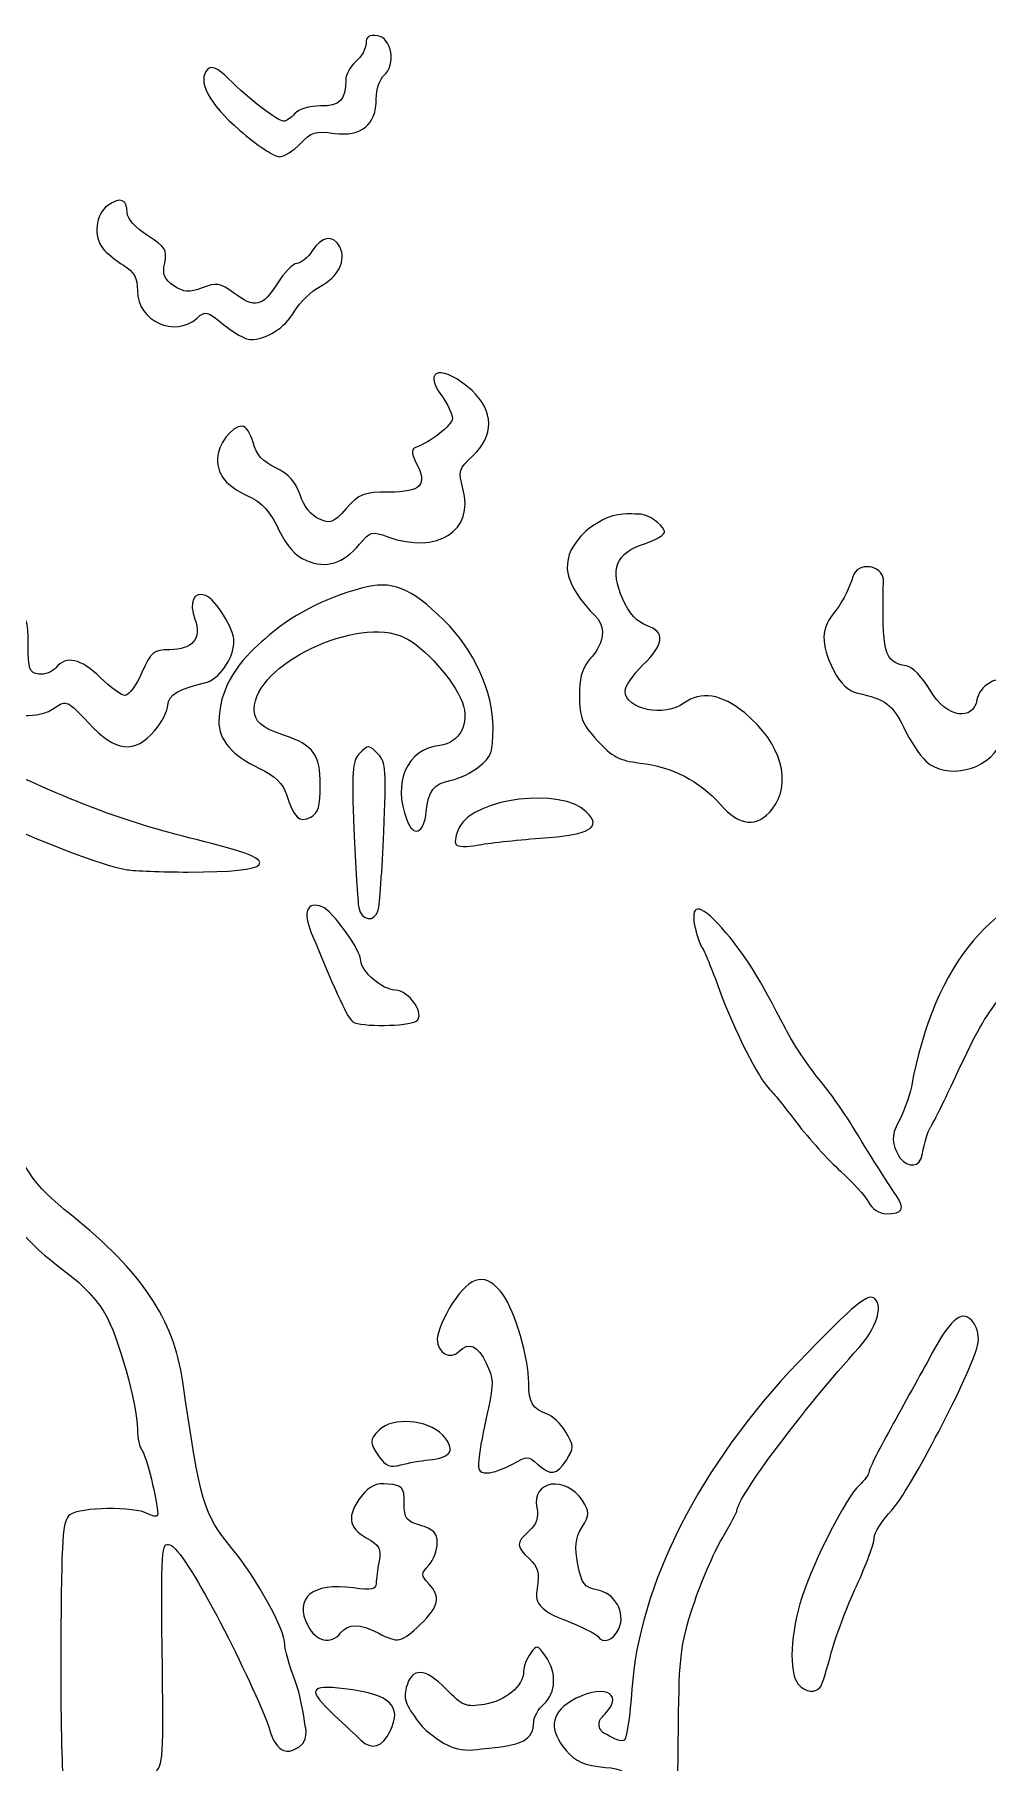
# Model space of a CAD drawing. Header units: millimetres. Extents: x -6423 to -1759, y 6 to 2012.
# Drawn here: x -2020.8 to -1985.8, y 1822.5 to 1886 of the extents above; entities that cross this region are included whole.
import ezdxf

# ---------------------------------------------------------------- set-up
doc = ezdxf.new("R2010")
doc.units = ezdxf.units.MM
doc.header["$MEASUREMENT"] = 0
doc.layers.add('layer 1', color=7, linetype='Continuous')

msp = doc.modelspace()

# ---------------------------------------------------------------- linework, layer by layer
at = {"layer": 'layer 1', "color": 177, "lineweight": 9}
for points, knots in [([(-2011.7819, 1881.5476), (-2011.9606, 1881.5476), (-2012.6157, 1881.9866), (-2013.2375, 1882.5231), (-2013.2375, 1882.5231), (-2014.3728, 1883.5025), (-2014.818, 1884.3578), (-2014.4068, 1884.7691), (-2014.4068, 1884.7691), (-2014.2685, 1884.9074), (-2014.0443, 1884.8046), (-2013.6554, 1884.4239), (-2013.6554, 1884.4239), (-2012.8538, 1883.6397), (-2011.8368, 1882.8546), (-2011.6226, 1882.8546), (-2011.6226, 1882.8546), (-2011.5208, 1882.8546), (-2011.3332, 1882.9807), (-2011.2053, 1883.1347), (-2011.2053, 1883.1347), (-2011.0738, 1883.2931), (-2010.6668, 1883.4149), (-2010.2688, 1883.4149), (-2010.2688, 1883.4149), (-2009.5466, 1883.4149), (-2009.338, 1883.6277), (-2009.338, 1884.3654), (-2009.338, 1884.3654), (-2009.338, 1884.5635), (-2009.1701, 1884.8694), (-2008.9647, 1885.0452), (-2008.9647, 1885.0452), (-2008.7592, 1885.2211), (-2008.5913, 1885.5201), (-2008.5913, 1885.7098), (-2008.5913, 1885.7098), (-2008.5913, 1885.9607), (-2008.4767, 1886.0386), (-2008.1711, 1885.9951), (-2008.1711, 1885.9951), (-2007.6462, 1885.9206), (-2007.4783, 1884.9164), (-2007.9282, 1884.5431), (-2007.9282, 1884.5431), (-2008.0875, 1884.4108), (-2008.2178, 1884.0188), (-2008.2178, 1883.6721), (-2008.2178, 1883.6721), (-2008.2178, 1882.72), (-2008.7606, 1882.2741), (-2009.7551, 1882.4088), (-2009.7551, 1882.4088), (-2010.4465, 1882.5024), (-2010.6116, 1882.4526), (-2011.0044, 1882.0322), (-2011.0044, 1882.0322), (-2011.2534, 1881.7657), (-2011.6033, 1881.5476), (-2011.7819, 1881.5476)], [0, 0, 0, 0, 0.0625, 0.0625, 0.0625, 0.0625, 0.125, 0.125, 0.125, 0.125, 0.1875, 0.1875, 0.1875, 0.1875, 0.25, 0.25, 0.25, 0.25, 0.3125, 0.3125, 0.3125, 0.3125, 0.375, 0.375, 0.375, 0.375, 0.4375, 0.4375, 0.4375, 0.4375, 0.5, 0.5, 0.5, 0.5, 0.5625, 0.5625, 0.5625, 0.5625, 0.625, 0.625, 0.625, 0.625, 0.6875, 0.6875, 0.6875, 0.6875, 0.75, 0.75, 0.75, 0.75, 0.8125, 0.8125, 0.8125, 0.8125, 0.875, 0.875, 0.875, 0.875, 1, 1, 1, 1]), ([(-2012.8477, 1874.831), (-2013.0227, 1874.8337), (-2013.4598, 1875.0798), (-2013.8193, 1875.3778), (-2013.8193, 1875.3778), (-2014.4231, 1875.8784), (-2014.4977, 1875.8969), (-2014.8018, 1875.6217), (-2014.8018, 1875.6217), (-2015.6189, 1874.8825), (-2016.9934, 1875.5113), (-2016.9934, 1876.6243), (-2016.9934, 1876.6243), (-2016.9934, 1877.0995), (-2017.1136, 1877.319), (-2017.5069, 1877.5627), (-2017.5069, 1877.5627), (-2017.7892, 1877.7376), (-2018.1253, 1878.0076), (-2018.2537, 1878.1627), (-2018.2537, 1878.1627), (-2018.6249, 1878.6115), (-2018.5365, 1879.438), (-2018.0832, 1879.7555), (-2018.0832, 1879.7555), (-2017.6129, 1880.0849), (-2017.3668, 1879.9922), (-2017.3668, 1879.4852), (-2017.3668, 1879.4852), (-2017.3668, 1879.2684), (-2017.0711, 1878.9385), (-2016.6245, 1878.6565), (-2016.6245, 1878.6565), (-2015.9695, 1878.243), (-2015.8951, 1878.124), (-2015.9909, 1877.6445), (-2015.9909, 1877.6445), (-2016.078, 1877.2085), (-2016.0107, 1877.0429), (-2015.6494, 1876.8062), (-2015.6494, 1876.8062), (-2015.276, 1876.5617), (-2015.0983, 1876.5494), (-2014.6078, 1876.7346), (-2014.6078, 1876.7346), (-2014.0867, 1876.9313), (-2013.9501, 1876.9087), (-2013.4585, 1876.5454), (-2013.4585, 1876.5454), (-2012.6764, 1875.9671), (-2012.3983, 1876.0252), (-2011.8587, 1876.8798), (-2011.8587, 1876.8798), (-2011.5995, 1877.2905), (-2011.272, 1877.6267), (-2011.1311, 1877.6267), (-2011.1311, 1877.6267), (-2010.99, 1877.6267), (-2010.7371, 1877.8367), (-2010.5689, 1878.0935), (-2010.5689, 1878.0935), (-2010.2117, 1878.6387), (-2009.7958, 1878.6959), (-2009.5534, 1878.2336), (-2009.5534, 1878.2336), (-2009.3008, 1877.7514), (-2009.6115, 1877.1278), (-2010.2752, 1876.7846), (-2010.2752, 1876.7846), (-2010.5958, 1876.6188), (-2011.0207, 1876.2077), (-2011.2194, 1875.8709), (-2011.2194, 1875.8709), (-2011.5835, 1875.2539), (-2012.2602, 1874.8217), (-2012.8477, 1874.831)], [0, 0, 0, 0, 0.05, 0.05, 0.05, 0.05, 0.1, 0.1, 0.1, 0.1, 0.15, 0.15, 0.15, 0.15, 0.2, 0.2, 0.2, 0.2, 0.25, 0.25, 0.25, 0.25, 0.3, 0.3, 0.3, 0.3, 0.35, 0.35, 0.35, 0.35, 0.4, 0.4, 0.4, 0.4, 0.45, 0.45, 0.45, 0.45, 0.5, 0.5, 0.5, 0.5, 0.55, 0.55, 0.55, 0.55, 0.6, 0.6, 0.6, 0.6, 0.65, 0.65, 0.65, 0.65, 0.7, 0.7, 0.7, 0.7, 0.75, 0.75, 0.75, 0.75, 0.8, 0.8, 0.8, 0.8, 0.85, 0.85, 0.85, 0.85, 0.9, 0.9, 0.9, 0.9, 1, 1, 1, 1]), ([(-2008.8322, 1867.3101), (-2009.4137, 1866.6039), (-2010.0588, 1866.4054), (-2010.7835, 1866.7101), (-2010.7835, 1866.7101), (-2011.194, 1866.8827), (-2011.5028, 1867.2307), (-2011.8024, 1867.8577), (-2011.8024, 1867.8577), (-2012.1097, 1868.5014), (-2012.4215, 1868.8465), (-2012.8968, 1869.0693), (-2012.8968, 1869.0693), (-2013.7316, 1869.4604), (-2014.0527, 1869.8425), (-2014.0527, 1870.445), (-2014.0527, 1870.445), (-2014.0527, 1870.9617), (-2013.532, 1871.6518), (-2013.1422, 1871.6518), (-2013.1422, 1871.6518), (-2013.0069, 1871.6518), (-2012.8262, 1871.3787), (-2012.7406, 1871.045), (-2012.7406, 1871.045), (-2012.6278, 1870.6059), (-2012.3987, 1870.3496), (-2011.9116, 1870.1177), (-2011.9116, 1870.1177), (-2011.4286, 1869.8879), (-2011.1757, 1869.6073), (-2011.0165, 1869.1251), (-2011.0165, 1869.1251), (-2010.8831, 1868.7208), (-2010.6074, 1868.3674), (-2010.3249, 1868.2388), (-2010.3249, 1868.2388), (-2009.9039, 1868.0469), (-2009.7997, 1868.0868), (-2009.3192, 1868.6246), (-2009.3192, 1868.6246), (-2008.8377, 1869.1635), (-2008.6779, 1869.2246), (-2007.7478, 1869.2246), (-2007.7478, 1869.2246), (-2006.5705, 1869.2246), (-2006.3191, 1869.4932), (-2006.746, 1870.2947), (-2006.746, 1870.2947), (-2006.9039, 1870.5911), (-2006.9316, 1870.804), (-2006.8175, 1870.8429), (-2006.8175, 1870.8429), (-2006.2485, 1871.0366), (-2005.4171, 1871.686), (-2005.4171, 1871.9367), (-2005.4171, 1871.9367), (-2005.4171, 1872.0964), (-2005.5951, 1872.4678), (-2005.8125, 1872.762), (-2005.8125, 1872.762), (-2006.5663, 1873.7815), (-2005.754, 1873.9212), (-2004.6952, 1872.9541), (-2004.6952, 1872.9541), (-2003.8916, 1872.2201), (-2003.8804, 1871.2805), (-2004.6666, 1870.5624), (-2004.6666, 1870.5624), (-2005.1837, 1870.09), (-2005.2096, 1870.0051), (-2005.032, 1869.362), (-2005.032, 1869.362), (-2004.6004, 1867.7989), (-2005.9613, 1866.9224), (-2007.792, 1867.5844), (-2007.792, 1867.5844), (-2008.3773, 1867.796), (-2008.4476, 1867.7775), (-2008.8322, 1867.3101)], [0, 0, 0, 0, 0.047619, 0.047619, 0.047619, 0.047619, 0.0952381, 0.0952381, 0.0952381, 0.0952381, 0.1428571, 0.1428571, 0.1428571, 0.1428571, 0.1904762, 0.1904762, 0.1904762, 0.1904762, 0.2380952, 0.2380952, 0.2380952, 0.2380952, 0.2857143, 0.2857143, 0.2857143, 0.2857143, 0.3333333, 0.3333333, 0.3333333, 0.3333333, 0.3809524, 0.3809524, 0.3809524, 0.3809524, 0.4285714, 0.4285714, 0.4285714, 0.4285714, 0.4761905, 0.4761905, 0.4761905, 0.4761905, 0.5238095, 0.5238095, 0.5238095, 0.5238095, 0.5714286, 0.5714286, 0.5714286, 0.5714286, 0.6190476, 0.6190476, 0.6190476, 0.6190476, 0.6666667, 0.6666667, 0.6666667, 0.6666667, 0.7142857, 0.7142857, 0.7142857, 0.7142857, 0.7619048, 0.7619048, 0.7619048, 0.7619048, 0.8095238, 0.8095238, 0.8095238, 0.8095238, 0.8571429, 0.8571429, 0.8571429, 0.8571429, 0.9047619, 0.9047619, 0.9047619, 0.9047619, 1, 1, 1, 1]), ([(-2000.3581, 1864.8611), (-2001.4163, 1866.0631), (-2001.4752, 1866.8508), (-2000.5303, 1867.7781), (-2000.5303, 1867.7781), (-2000.4985, 1867.8095), (-2000.024, 1868.2058), (-1999.518, 1868.3541), (-1999.518, 1868.3541), (-1999.0401, 1868.4942), (-1998.5286, 1868.3871), (-1998.4942, 1868.4175), (-1998.4942, 1868.4175), (-1997.9653, 1868.3069), (-1997.6633, 1867.9022), (-1997.6258, 1867.7897), (-1997.6258, 1867.7897), (-1997.5883, 1867.677), (-1997.9171, 1867.4708), (-1998.3565, 1867.3311), (-1998.3565, 1867.3311), (-1999.416, 1866.9946), (-1999.6525, 1866.3909), (-1999.156, 1865.2899), (-1999.156, 1865.2899), (-1998.9215, 1864.77), (-1998.6307, 1864.4496), (-1998.2831, 1864.3284), (-1998.2831, 1864.3284), (-1997.5836, 1864.0847), (-1997.6238, 1863.6434), (-1998.4153, 1862.8762), (-1998.4153, 1862.8762), (-1998.7747, 1862.5279), (-1999.0687, 1862.0943), (-1999.0687, 1861.9126), (-1999.0687, 1861.9126), (-1999.0687, 1861.2401), (-1997.6101, 1860.9409), (-1996.9105, 1861.47), (-1996.9105, 1861.47), (-1996.2958, 1861.9349), (-1995.5352, 1861.8124), (-1994.6786, 1861.1105), (-1994.6786, 1861.1105), (-1993.3304, 1860.0057), (-1992.9111, 1858.5418), (-1993.6676, 1857.5801), (-1993.6676, 1857.5801), (-1994.2196, 1856.8784), (-1994.8612, 1856.9385), (-1995.5837, 1857.7594), (-1995.5837, 1857.7594), (-1996.3333, 1858.6109), (-1997.3471, 1859.1326), (-1998.5234, 1859.2719), (-1998.5234, 1859.2719), (-1999.2889, 1859.3625), (-1999.5572, 1859.5041), (-2000.0977, 1860.1024), (-2000.0977, 1860.1024), (-2000.6575, 1860.7219), (-2000.7492, 1860.9538), (-2000.7492, 1861.7501), (-2000.7492, 1861.7501), (-2000.7492, 1862.3609), (-2000.6902, 1862.6584), (-2000.4033, 1863.0498), (-2000.4033, 1863.0498), (-2000.3385, 1863.1381), (-1999.3477, 1864.0467), (-2000.3581, 1864.8611)], [0, 0, 0, 0, 0.0526316, 0.0526316, 0.0526316, 0.0526316, 0.1052632, 0.1052632, 0.1052632, 0.1052632, 0.1578947, 0.1578947, 0.1578947, 0.1578947, 0.2105263, 0.2105263, 0.2105263, 0.2105263, 0.2631579, 0.2631579, 0.2631579, 0.2631579, 0.3157895, 0.3157895, 0.3157895, 0.3157895, 0.3684211, 0.3684211, 0.3684211, 0.3684211, 0.4210526, 0.4210526, 0.4210526, 0.4210526, 0.4736842, 0.4736842, 0.4736842, 0.4736842, 0.5263158, 0.5263158, 0.5263158, 0.5263158, 0.5789474, 0.5789474, 0.5789474, 0.5789474, 0.6315789, 0.6315789, 0.6315789, 0.6315789, 0.6842105, 0.6842105, 0.6842105, 0.6842105, 0.7368421, 0.7368421, 0.7368421, 0.7368421, 0.7894737, 0.7894737, 0.7894737, 0.7894737, 0.8421053, 0.8421053, 0.8421053, 0.8421053, 0.8947368, 0.8947368, 0.8947368, 0.8947368, 1, 1, 1, 1]), ([(-1991.3348, 1864.8786), (-1991.0174, 1865.2557), (-1990.7946, 1865.8156), (-1990.7051, 1866.1102), (-1990.7051, 1866.1102), (-1990.526, 1866.6985), (-1989.6348, 1866.5393), (-1989.5799, 1866.0222), (-1989.5799, 1866.0222), (-1989.6416, 1863.3305), (-1989.5442, 1862.957), (-1988.7504, 1862.8407), (-1988.7504, 1862.8407), (-1988.5125, 1862.8059), (-1988.1602, 1862.4488), (-1987.8649, 1861.9429), (-1987.8649, 1861.9429), (-1987.2485, 1860.8865), (-1986.2743, 1860.8241), (-1986.1442, 1861.5919), (-1986.1442, 1861.5919), (-1986.0626, 1862.0739), (-1985.4766, 1862.544), (-1984.6024, 1862.343), (-1984.6024, 1862.343), (-1983.3037, 1861.8733), (-1982.2769, 1862.7755), (-1982.8009, 1863.9257), (-1982.8009, 1863.9257), (-1983.0911, 1864.5628), (-1983.0672, 1865.3036), (-1982.7565, 1865.3036), (-1982.7565, 1865.3036), (-1982.6163, 1865.3036), (-1982.2801, 1865.4777), (-1982.0096, 1865.6905), (-1982.0096, 1865.6905), (-1981.649, 1865.9741), (-1981.5177, 1866.2485), (-1981.5177, 1866.7175), (-1981.5177, 1866.7175), (-1981.5177, 1867.3013), (-1981.4694, 1867.3575), (-1980.968, 1867.3575), (-1980.968, 1867.3575), (-1980.2994, 1867.3575), (-1979.8372, 1866.776), (-1979.8372, 1865.9348), (-1979.8372, 1865.9348), (-1979.8372, 1865.4875), (-1980.0029, 1865.1966), (-1980.5133, 1864.7486), (-1980.5133, 1864.7486), (-1981.1444, 1864.1944), (-1981.1831, 1864.0984), (-1981.0941, 1863.3086), (-1981.0941, 1863.3086), (-1980.9628, 1862.1427), (-1981.2338, 1861.3107), (-1981.9381, 1860.7181), (-1981.9381, 1860.7181), (-1982.497, 1860.2478), (-1982.6138, 1860.2238), (-1983.8031, 1860.3343), (-1983.8031, 1860.3343), (-1985.036, 1860.4488), (-1985.0779, 1860.4385), (-1985.2916, 1859.9698), (-1985.2916, 1859.9698), (-1985.7351, 1858.9962), (-1987.2721, 1858.6417), (-1988.0218, 1859.34), (-1988.0218, 1859.34), (-1988.2489, 1859.5517), (-1988.6137, 1860.1055), (-1988.8324, 1860.5707), (-1988.8324, 1860.5707), (-1989.2244, 1861.4044), (-1989.5173, 1861.6241), (-1990.5242, 1861.8393), (-1990.5242, 1861.8393), (-1990.8772, 1861.9148), (-1991.1519, 1862.1767), (-1991.4112, 1862.685), (-1991.4112, 1862.685), (-1991.9052, 1863.6533), (-1991.8853, 1864.2244), (-1991.3348, 1864.8786)], [0, 0, 0, 0, 0.0434783, 0.0434783, 0.0434783, 0.0434783, 0.0869565, 0.0869565, 0.0869565, 0.0869565, 0.1304348, 0.1304348, 0.1304348, 0.1304348, 0.173913, 0.173913, 0.173913, 0.173913, 0.2173913, 0.2173913, 0.2173913, 0.2173913, 0.2608696, 0.2608696, 0.2608696, 0.2608696, 0.3043478, 0.3043478, 0.3043478, 0.3043478, 0.3478261, 0.3478261, 0.3478261, 0.3478261, 0.3913043, 0.3913043, 0.3913043, 0.3913043, 0.4347826, 0.4347826, 0.4347826, 0.4347826, 0.4782609, 0.4782609, 0.4782609, 0.4782609, 0.5217391, 0.5217391, 0.5217391, 0.5217391, 0.5652174, 0.5652174, 0.5652174, 0.5652174, 0.6086957, 0.6086957, 0.6086957, 0.6086957, 0.6521739, 0.6521739, 0.6521739, 0.6521739, 0.6956522, 0.6956522, 0.6956522, 0.6956522, 0.7391304, 0.7391304, 0.7391304, 0.7391304, 0.7826087, 0.7826087, 0.7826087, 0.7826087, 0.826087, 0.826087, 0.826087, 0.826087, 0.8695652, 0.8695652, 0.8695652, 0.8695652, 0.9130435, 0.9130435, 0.9130435, 0.9130435, 1, 1, 1, 1]), ([(-2016.3565, 1860.4632), (-2017.0915, 1859.5897), (-2017.7912, 1859.6708), (-2018.7922, 1860.7457), (-2018.7922, 1860.7457), (-2019.561, 1861.5712), (-2019.6055, 1861.5917), (-2020.0137, 1861.3058), (-2020.0137, 1861.3058), (-2020.6158, 1860.8841), (-2021.6975, 1860.9304), (-2022.2991, 1861.4036), (-2022.2991, 1861.4036), (-2022.7518, 1861.7596), (-2022.7952, 1861.8992), (-2022.7444, 1862.8351), (-2022.7444, 1862.8351), (-2022.7036, 1863.5876), (-2022.7586, 1863.8955), (-2022.9448, 1863.9576), (-2022.9448, 1863.9576), (-2023.392, 1864.1067), (-2023.9019, 1864.7292), (-2023.9019, 1865.1261), (-2023.9019, 1865.1261), (-2023.9019, 1865.6659), (-2023.404, 1866.5641), (-2022.9786, 1866.7917), (-2022.9786, 1866.7917), (-2022.1771, 1867.2207), (-2021.4918, 1866.8546), (-2022.0505, 1866.296), (-2022.0505, 1866.296), (-2022.3996, 1865.9468), (-2022.1552, 1865.2534), (-2021.5679, 1864.9273), (-2021.5679, 1864.9273), (-2021.0529, 1864.6411), (-2021.0078, 1864.5347), (-2021.0078, 1863.6061), (-2021.0078, 1863.6061), (-2021.0078, 1862.7243), (-2020.9583, 1862.5892), (-2020.618, 1862.5405), (-2020.618, 1862.5405), (-2020.4036, 1862.5098), (-2020.1203, 1862.6148), (-2019.9883, 1862.7739), (-2019.9883, 1862.7739), (-2019.608, 1863.232), (-2019.0818, 1863.1146), (-2018.3559, 1862.4094), (-2018.3559, 1862.4094), (-2017.9858, 1862.05), (-2017.5738, 1861.756), (-2017.4403, 1861.756), (-2017.4403, 1861.756), (-2017.3068, 1861.756), (-2017.0304, 1862.134), (-2016.8259, 1862.5962), (-2016.8259, 1862.5962), (-2016.4895, 1863.3567), (-2016.3935, 1863.4363), (-2015.8132, 1863.4363), (-2015.8132, 1863.4363), (-2014.9624, 1863.4363), (-2014.616, 1863.851), (-2014.8806, 1864.5521), (-2014.8806, 1864.5521), (-2015.1113, 1865.1634), (-2014.9208, 1865.5947), (-2014.4926, 1865.4304), (-2014.4926, 1865.4304), (-2014.1226, 1865.2884), (-2013.4474, 1864.2063), (-2013.4464, 1863.7539), (-2013.4464, 1863.7539), (-2013.4447, 1863.1178), (-2013.9993, 1862.3244), (-2014.5229, 1862.2126), (-2014.5229, 1862.2126), (-2015.4676, 1862.0106), (-2015.8731, 1861.7669), (-2015.8731, 1861.4009), (-2015.8731, 1861.4009), (-2015.8731, 1861.2011), (-2016.0907, 1860.7792), (-2016.3565, 1860.4632)], [0, 0, 0, 0, 0.0434783, 0.0434783, 0.0434783, 0.0434783, 0.0869565, 0.0869565, 0.0869565, 0.0869565, 0.1304348, 0.1304348, 0.1304348, 0.1304348, 0.173913, 0.173913, 0.173913, 0.173913, 0.2173913, 0.2173913, 0.2173913, 0.2173913, 0.2608696, 0.2608696, 0.2608696, 0.2608696, 0.3043478, 0.3043478, 0.3043478, 0.3043478, 0.3478261, 0.3478261, 0.3478261, 0.3478261, 0.3913043, 0.3913043, 0.3913043, 0.3913043, 0.4347826, 0.4347826, 0.4347826, 0.4347826, 0.4782609, 0.4782609, 0.4782609, 0.4782609, 0.5217391, 0.5217391, 0.5217391, 0.5217391, 0.5652174, 0.5652174, 0.5652174, 0.5652174, 0.6086957, 0.6086957, 0.6086957, 0.6086957, 0.6521739, 0.6521739, 0.6521739, 0.6521739, 0.6956522, 0.6956522, 0.6956522, 0.6956522, 0.7391304, 0.7391304, 0.7391304, 0.7391304, 0.7826087, 0.7826087, 0.7826087, 0.7826087, 0.826087, 0.826087, 0.826087, 0.826087, 0.8695652, 0.8695652, 0.8695652, 0.8695652, 0.9130435, 0.9130435, 0.9130435, 0.9130435, 1, 1, 1, 1]), ([(-2006.3821, 1857.4752), (-2006.4592, 1856.6811), (-2006.8461, 1856.5203), (-2007.0963, 1857.1785), (-2007.0963, 1857.1785), (-2007.6238, 1858.5656), (-2007.0837, 1859.7883), (-2005.8852, 1859.9206), (-2005.8852, 1859.9206), (-2005.1521, 1860.0014), (-2004.7634, 1860.7386), (-2005.0526, 1861.4993), (-2005.0526, 1861.4993), (-2005.365, 1862.3209), (-2006.4554, 1863.5416), (-2007.1871, 1863.8889), (-2007.1871, 1863.8889), (-2008.9031, 1864.7031), (-2012.6989, 1862.8884), (-2012.6989, 1861.2538), (-2012.6989, 1861.2538), (-2012.6989, 1860.7938), (-2012.4499, 1860.5764), (-2011.5908, 1860.287), (-2011.5908, 1860.287), (-2010.5244, 1859.9276), (-2010.2717, 1859.5788), (-2010.2717, 1858.4661), (-2010.2717, 1858.4661), (-2010.2717, 1857.6841), (-2010.3464, 1857.4347), (-2010.6255, 1857.2854), (-2010.6255, 1857.2854), (-2011.0388, 1857.0641), (-2011.2502, 1857.2609), (-2011.5165, 1858.1151), (-2011.5165, 1858.1151), (-2011.6405, 1858.5126), (-2011.9292, 1858.7907), (-2012.5117, 1859.0735), (-2012.5117, 1859.0735), (-2013.5084, 1859.5573), (-2014.0132, 1860.1057), (-2013.9982, 1860.8209), (-2013.9982, 1860.8209), (-2013.9665, 1862.3359), (-2012.9424, 1863.2844), (-2012.3105, 1863.8258), (-2012.3105, 1863.8258), (-2011.4148, 1864.6538), (-2010.1152, 1865.3387), (-2008.7549, 1865.6995), (-2008.7549, 1865.6995), (-2007.639, 1865.9955), (-2006.958, 1865.7295), (-2005.7368, 1864.5212), (-2005.7368, 1864.5212), (-2004.6062, 1863.4025), (-2003.9234, 1861.9074), (-2003.9234, 1860.5505), (-2003.9234, 1860.5505), (-2003.9234, 1859.6756), (-2003.9905, 1859.4897), (-2004.4319, 1859.1425), (-2004.4319, 1859.1425), (-2004.7116, 1858.9226), (-2005.1718, 1858.6963), (-2005.4546, 1858.6397), (-2005.4546, 1858.6397), (-2006.1123, 1858.5081), (-2006.3054, 1858.2658), (-2006.3821, 1857.4752)], [0, 0, 0, 0, 0.0526316, 0.0526316, 0.0526316, 0.0526316, 0.1052632, 0.1052632, 0.1052632, 0.1052632, 0.1578947, 0.1578947, 0.1578947, 0.1578947, 0.2105263, 0.2105263, 0.2105263, 0.2105263, 0.2631579, 0.2631579, 0.2631579, 0.2631579, 0.3157895, 0.3157895, 0.3157895, 0.3157895, 0.3684211, 0.3684211, 0.3684211, 0.3684211, 0.4210526, 0.4210526, 0.4210526, 0.4210526, 0.4736842, 0.4736842, 0.4736842, 0.4736842, 0.5263158, 0.5263158, 0.5263158, 0.5263158, 0.5789474, 0.5789474, 0.5789474, 0.5789474, 0.6315789, 0.6315789, 0.6315789, 0.6315789, 0.6842105, 0.6842105, 0.6842105, 0.6842105, 0.7368421, 0.7368421, 0.7368421, 0.7368421, 0.7894737, 0.7894737, 0.7894737, 0.7894737, 0.8421053, 0.8421053, 0.8421053, 0.8421053, 0.8947368, 0.8947368, 0.8947368, 0.8947368, 1, 1, 1, 1]), ([(-2015.1263, 1855.265), (-2016.1018, 1855.2687), (-2017.1101, 1855.308), (-2017.3668, 1855.3522), (-2017.3668, 1855.3522), (-2018.9651, 1855.6273), (-2023.7649, 1857.7215), (-2024.3958, 1858.419), (-2024.3958, 1858.419), (-2024.6162, 1858.6625), (-2024.9441, 1859.366), (-2025.1246, 1859.9822), (-2025.1246, 1859.9822), (-2025.3051, 1860.5984), (-2025.6079, 1861.444), (-2025.7976, 1861.8617), (-2025.7976, 1861.8617), (-2026.4801, 1863.3643), (-2026.088, 1863.9135), (-2025.0639, 1862.8894), (-2025.0639, 1862.8894), (-2024.5336, 1862.359), (-2024.2487, 1861.8586), (-2023.6512, 1860.4076), (-2023.6512, 1860.4076), (-2023.4153, 1859.8344), (-2023.1588, 1859.617), (-2022.1864, 1859.1658), (-2022.1864, 1859.1658), (-2018.8113, 1857.5998), (-2017.3257, 1857.0657), (-2014.2245, 1856.3029), (-2014.2245, 1856.3029), (-2011.617, 1855.6616), (-2011.9721, 1855.2529), (-2015.1263, 1855.265)], [0, 0, 0, 0, 0.1, 0.1, 0.1, 0.1, 0.2, 0.2, 0.2, 0.2, 0.3, 0.3, 0.3, 0.3, 0.4, 0.4, 0.4, 0.4, 0.5, 0.5, 0.5, 0.5, 0.6, 0.6, 0.6, 0.6, 0.7, 0.7, 0.7, 0.7, 0.8, 0.8, 0.8, 0.8, 1, 1, 1, 1]), ([(-2008.1464, 1853.8672), (-2008.2842, 1853.4011), (-2008.7552, 1853.4631), (-2008.8559, 1853.9607), (-2008.8559, 1853.9607), (-2008.9027, 1854.1916), (-2008.9854, 1855.491), (-2009.0397, 1856.8479), (-2009.0397, 1856.8479), (-2009.1224, 1858.9102), (-2009.0915, 1859.3619), (-2008.8516, 1859.6018), (-2008.8516, 1859.6018), (-2008.4973, 1859.9561), (-2008.4985, 1859.9561), (-2008.1291, 1859.5867), (-2008.1291, 1859.5867), (-2007.8686, 1859.3262), (-2007.8423, 1858.9337), (-2007.9384, 1856.7394), (-2007.9384, 1856.7394), (-2007.9997, 1855.3395), (-2008.0933, 1854.047), (-2008.1464, 1853.8672)], [0, 0, 0, 0, 0.1428571, 0.1428571, 0.1428571, 0.1428571, 0.2857143, 0.2857143, 0.2857143, 0.2857143, 0.4285714, 0.4285714, 0.4285714, 0.4285714, 0.5714286, 0.5714286, 0.5714286, 0.5714286, 0.7142857, 0.7142857, 0.7142857, 0.7142857, 1, 1, 1, 1]), ([(-2004.5088, 1856.2537), (-2004.8822, 1856.1807), (-2005.2341, 1856.1963), (-2005.2909, 1856.2883), (-2005.2909, 1856.2883), (-2005.3478, 1856.3802), (-2005.2931, 1856.6587), (-2005.1691, 1856.9071), (-2005.1691, 1856.9071), (-2004.6288, 1857.9911), (-2001.4037, 1858.3857), (-2000.497, 1857.479), (-2000.497, 1857.479), (-1999.9057, 1856.8877), (-2000.3315, 1856.6448), (-2002.2029, 1856.5066), (-2002.2029, 1856.5066), (-2003.0978, 1856.4405), (-2004.1355, 1856.3266), (-2004.5088, 1856.2537)], [0, 0, 0, 0, 0.1666667, 0.1666667, 0.1666667, 0.1666667, 0.3333333, 0.3333333, 0.3333333, 0.3333333, 0.5, 0.5, 0.5, 0.5, 0.6666667, 0.6666667, 0.6666667, 0.6666667, 1, 1, 1, 1]), ([(-1988.1414, 1844.9214), (-1988.2293, 1844.3683), (-1988.6597, 1844.4102), (-1988.9822, 1844.7587), (-1988.9822, 1844.7587), (-1989.1422, 1845.0635), (-1989.3503, 1845.4524), (-1989.1108, 1845.9041), (-1989.1108, 1845.9041), (-1988.8712, 1846.3559), (-1988.6201, 1847.0195), (-1988.5529, 1847.3789), (-1988.5529, 1847.3789), (-1987.7029, 1851.9276), (-1985.4647, 1854.6013), (-1982.2199, 1854.9443), (-1982.2199, 1854.9443), (-1979.5392, 1855.2276), (-1975.7442, 1853.9123), (-1972.4342, 1851.5525), (-1972.4342, 1851.5525), (-1971.2088, 1850.6789), (-1970.9661, 1850.3499), (-1971.3004, 1850.0157), (-1971.3004, 1850.0157), (-1971.6339, 1849.682), (-1971.9344, 1849.7591), (-1973.4561, 1850.5685), (-1973.4561, 1850.5685), (-1976.4303, 1852.1504), (-1979.9111, 1852.9807), (-1981.9546, 1852.5956), (-1981.9546, 1852.5956), (-1983.2829, 1852.3452), (-1984.6631, 1851.5197), (-1985.3695, 1850.5531), (-1985.3695, 1850.5531), (-1986.0044, 1849.6843), (-1986.1469, 1849.4232), (-1987.1026, 1847.3789), (-1987.1026, 1847.3789), (-1987.4147, 1846.7115), (-1987.7516, 1846.0392), (-1987.8512, 1845.8853), (-1987.8512, 1845.8853), (-1987.951, 1845.7312), (-1988.0815, 1845.2975), (-1988.1414, 1844.9214)], [0, 0, 0, 0, 0.0769231, 0.0769231, 0.0769231, 0.0769231, 0.1538462, 0.1538462, 0.1538462, 0.1538462, 0.2307692, 0.2307692, 0.2307692, 0.2307692, 0.3076923, 0.3076923, 0.3076923, 0.3076923, 0.3846154, 0.3846154, 0.3846154, 0.3846154, 0.4615385, 0.4615385, 0.4615385, 0.4615385, 0.5384615, 0.5384615, 0.5384615, 0.5384615, 0.6153846, 0.6153846, 0.6153846, 0.6153846, 0.6923077, 0.6923077, 0.6923077, 0.6923077, 0.7692308, 0.7692308, 0.7692308, 0.7692308, 0.8461538, 0.8461538, 0.8461538, 0.8461538, 1, 1, 1, 1]), ([(-2006.7511, 1849.7856), (-2007.0602, 1849.5898), (-2008.7924, 1849.5725), (-2009.0767, 1849.7624), (-2009.0767, 1849.7624), (-2009.2591, 1849.8844), (-2009.6353, 1850.6907), (-2010.6024, 1853.0332), (-2010.6024, 1853.0332), (-2010.9209, 1853.8044), (-2010.7547, 1854.2027), (-2010.2031, 1853.9909), (-2010.2031, 1853.9909), (-2009.83, 1853.8479), (-2008.7779, 1852.3772), (-2008.7779, 1851.999), (-2008.7779, 1851.999), (-2008.7779, 1851.616), (-2007.9739, 1850.9265), (-2007.5271, 1850.9265), (-2007.5271, 1850.9265), (-2007.0096, 1850.9265), (-2006.3895, 1850.0148), (-2006.7511, 1849.7856)], [0, 0, 0, 0, 0.1428571, 0.1428571, 0.1428571, 0.1428571, 0.2857143, 0.2857143, 0.2857143, 0.2857143, 0.4285714, 0.4285714, 0.4285714, 0.4285714, 0.5714286, 0.5714286, 0.5714286, 0.5714286, 0.7142857, 0.7142857, 0.7142857, 0.7142857, 1, 1, 1, 1]), ([(-1989.4775, 1842.711), (-1989.733, 1842.711), (-1989.9956, 1842.8811), (-1990.1263, 1843.1312), (-1990.1263, 1843.1312), (-1990.2471, 1843.3623), (-1990.7096, 1843.8763), (-1991.1543, 1844.2736), (-1991.1543, 1844.2736), (-1991.5988, 1844.6709), (-1992.3221, 1845.4692), (-1992.7616, 1846.0474), (-1992.7616, 1846.0474), (-1993.2011, 1846.6257), (-1993.6526, 1847.1829), (-1993.7649, 1847.2856), (-1993.7649, 1847.2856), (-1994.1422, 1847.6305), (-1995.0931, 1849.514), (-1995.5999, 1850.9201), (-1995.5999, 1850.9201), (-1995.8762, 1851.6867), (-1996.1698, 1852.4008), (-1996.2524, 1852.5071), (-1996.2524, 1852.5071), (-1996.3348, 1852.6133), (-1996.454, 1852.9734), (-1996.5172, 1853.3071), (-1996.5172, 1853.3071), (-1996.6858, 1854.197), (-1996.2537, 1854.0919), (-1995.3532, 1853.0239), (-1995.3532, 1853.0239), (-1994.6141, 1852.1475), (-1994.15, 1851.3968), (-1993.1718, 1849.4957), (-1993.1718, 1849.4957), (-1992.899, 1848.9654), (-1992.3435, 1848.1295), (-1991.9374, 1847.638), (-1991.9374, 1847.638), (-1991.5313, 1847.1466), (-1990.9873, 1846.3832), (-1990.7283, 1845.9415), (-1990.7283, 1845.9415), (-1990.4695, 1845.4998), (-1989.3267, 1843.6791), (-1989.112, 1843.3879), (-1989.112, 1843.3879), (-1988.7772, 1842.8767), (-1988.8666, 1842.711), (-1989.4775, 1842.711)], [0, 0, 0, 0, 0.0714286, 0.0714286, 0.0714286, 0.0714286, 0.1428571, 0.1428571, 0.1428571, 0.1428571, 0.2142857, 0.2142857, 0.2142857, 0.2142857, 0.2857143, 0.2857143, 0.2857143, 0.2857143, 0.3571429, 0.3571429, 0.3571429, 0.3571429, 0.4285714, 0.4285714, 0.4285714, 0.4285714, 0.5, 0.5, 0.5, 0.5, 0.5714286, 0.5714286, 0.5714286, 0.5714286, 0.6428571, 0.6428571, 0.6428571, 0.6428571, 0.7142857, 0.7142857, 0.7142857, 0.7142857, 0.7857143, 0.7857143, 0.7857143, 0.7857143, 0.8571429, 0.8571429, 0.8571429, 0.8571429, 1, 1, 1, 1]), ([(-2011.2052, 1825.578), (-2010.9998, 1825.0378), (-2010.8823, 1824.29), (-2010.8311, 1823.8977), (-2010.8311, 1823.8977), (-2010.8493, 1823.9512), (-2010.5755, 1823.2329), (-2011.2795, 1822.9952), (-2011.2795, 1822.9952), (-2011.945, 1822.7704), (-2012.1499, 1823.8166), (-2012.1749, 1823.8822), (-2012.1749, 1823.8822), (-2012.9701, 1825.9644), (-2015.2504, 1830.4155), (-2015.7979, 1830.5417), (-2015.7979, 1830.5417), (-2016.1199, 1830.6159), (-2016.1247, 1830.5351), (-2016.0746, 1825.9726), (-2016.0746, 1825.9726), (-2016.0357, 1822.4382), (-2016.0401, 1822.3942), (-2016.4626, 1822.0983), (-2016.4626, 1822.0983), (-2016.957, 1821.7521), (-2019.5067, 1821.6718), (-2019.7071, 1821.9963), (-2019.7071, 1821.9963), (-2019.7742, 1822.1046), (-2019.819, 1824.2682), (-2019.8066, 1826.8041), (-2019.8066, 1826.8041), (-2019.7869, 1830.8708), (-2019.7476, 1831.4425), (-2019.4735, 1831.6483), (-2019.4735, 1831.6483), (-2019.0978, 1831.9303), (-2017.1117, 1831.9581), (-2016.6076, 1831.6884), (-2016.6076, 1831.6884), (-2016.3765, 1831.5647), (-2016.2465, 1831.5613), (-2016.2465, 1831.6792), (-2016.2465, 1831.6792), (-2016.2465, 1832.1276), (-2016.6757, 1833.859), (-2016.8267, 1834.0195), (-2016.8267, 1834.0195), (-2016.9184, 1834.1171), (-2016.9934, 1834.4608), (-2016.9934, 1834.7832), (-2016.9934, 1834.7832), (-2016.9934, 1835.7121), (-2017.6971, 1838.2168), (-2018.1983, 1839.0721), (-2018.1983, 1839.0721), (-2018.45, 1839.5016), (-2019.0459, 1840.139), (-2019.5224, 1840.4886), (-2019.5224, 1840.4886), (-2020.7451, 1841.3854), (-2021.7813, 1842.458), (-2022.526, 1843.598), (-2022.526, 1843.598), (-2022.8783, 1844.1372), (-2023.2418, 1844.5783), (-2023.3339, 1844.5783), (-2023.3339, 1844.5783), (-2023.4262, 1844.5783), (-2024.1768, 1843.633), (-2025.0021, 1842.4776), (-2025.0021, 1842.4776), (-2025.8273, 1841.3224), (-2026.8416, 1839.9037), (-2027.256, 1839.325), (-2027.256, 1839.325), (-2027.6705, 1838.7462), (-2028.0096, 1838.1938), (-2028.0096, 1838.0972), (-2028.0096, 1838.0972), (-2028.0096, 1838.0006), (-2028.229, 1837.718), (-2028.4972, 1837.469), (-2028.4972, 1837.469), (-2028.7656, 1837.22), (-2029.3013, 1836.543), (-2029.6877, 1835.9645), (-2029.6877, 1835.9645), (-2030.601, 1834.5974), (-2032.5111, 1832.3484), (-2032.7589, 1832.3484), (-2032.7589, 1832.3484), (-2032.8653, 1832.3484), (-2032.9782, 1832.4826), (-2033.0098, 1832.6465), (-2033.0098, 1832.6465), (-2033.0614, 1832.915), (-2032.4764, 1833.843), (-2030.0202, 1837.3898), (-2030.0202, 1837.3898), (-2029.5936, 1838.006), (-2028.4669, 1839.6863), (-2027.5166, 1841.124), (-2027.5166, 1841.124), (-2026.5661, 1842.5617), (-2025.3641, 1844.3409), (-2024.8452, 1845.0776), (-2024.8452, 1845.0776), (-2023.8157, 1846.5398), (-2023.8018, 1846.5817), (-2024.1185, 1847.2769), (-2024.1185, 1847.2769), (-2024.3957, 1847.8852), (-2024.5742, 1847.8766), (-2024.9069, 1847.2389), (-2024.9069, 1847.2389), (-2025.3535, 1846.3826), (-2028.0402, 1842.8483), (-2029.067, 1841.7665), (-2029.067, 1841.7665), (-2030.4414, 1840.3184), (-2032.4892, 1837.866), (-2032.9027, 1837.173), (-2032.9027, 1837.173), (-2033.3186, 1836.4758), (-2033.7711, 1836.2558), (-2034.1033, 1836.5894), (-2034.1033, 1836.5894), (-2034.2981, 1836.7849), (-2034.179, 1837.0768), (-2033.4633, 1838.1572), (-2033.4633, 1838.1572), (-2032.9797, 1838.8874), (-2032.2578, 1839.9797), (-2031.8592, 1840.5844), (-2031.8592, 1840.5844), (-2031.4605, 1841.1893), (-2030.923, 1841.9117), (-2030.6647, 1842.1898), (-2030.6647, 1842.1898), (-2030.4064, 1842.468), (-2029.8504, 1843.2027), (-2029.4291, 1843.8228), (-2029.4291, 1843.8228), (-2026.9336, 1847.4949), (-2025.7657, 1849.2755), (-2025.2222, 1850.2368), (-2025.2222, 1850.2368), (-2024.6912, 1851.1759), (-2024.5435, 1851.3133), (-2024.1177, 1851.2637), (-2024.1177, 1851.2637), (-2023.721, 1851.2176), (-2023.6019, 1851.0805), (-2023.5004, 1850.5531), (-2023.5004, 1850.5531), (-2023.3559, 1849.8014), (-2023.0079, 1848.8018), (-2022.2004, 1846.8188), (-2022.2004, 1846.8188), (-2021.1433, 1844.2225), (-2020.8869, 1843.8388), (-2019.4206, 1842.6583), (-2019.4206, 1842.6583), (-2016.813, 1840.5588), (-2015.661, 1838.8363), (-2015.3284, 1836.5395), (-2015.3284, 1836.5395), (-2014.6827, 1832.0814), (-2014.5664, 1831.69), (-2013.499, 1830.388), (-2013.499, 1830.388), (-2012.5959, 1829.2862), (-2011.5788, 1827.4348), (-2011.5785, 1826.8924), (-2011.5785, 1826.8924), (-2011.5785, 1826.7097), (-2011.4105, 1826.1182), (-2011.2052, 1825.578)], [0, 0, 0, 0, 0.0217391, 0.0217391, 0.0217391, 0.0217391, 0.0434783, 0.0434783, 0.0434783, 0.0434783, 0.0652174, 0.0652174, 0.0652174, 0.0652174, 0.0869565, 0.0869565, 0.0869565, 0.0869565, 0.1086957, 0.1086957, 0.1086957, 0.1086957, 0.1304348, 0.1304348, 0.1304348, 0.1304348, 0.1521739, 0.1521739, 0.1521739, 0.1521739, 0.173913, 0.173913, 0.173913, 0.173913, 0.1956522, 0.1956522, 0.1956522, 0.1956522, 0.2173913, 0.2173913, 0.2173913, 0.2173913, 0.2391304, 0.2391304, 0.2391304, 0.2391304, 0.2608696, 0.2608696, 0.2608696, 0.2608696, 0.2826087, 0.2826087, 0.2826087, 0.2826087, 0.3043478, 0.3043478, 0.3043478, 0.3043478, 0.326087, 0.326087, 0.326087, 0.326087, 0.3478261, 0.3478261, 0.3478261, 0.3478261, 0.3695652, 0.3695652, 0.3695652, 0.3695652, 0.3913043, 0.3913043, 0.3913043, 0.3913043, 0.4130435, 0.4130435, 0.4130435, 0.4130435, 0.4347826, 0.4347826, 0.4347826, 0.4347826, 0.4565217, 0.4565217, 0.4565217, 0.4565217, 0.4782609, 0.4782609, 0.4782609, 0.4782609, 0.5, 0.5, 0.5, 0.5, 0.5217391, 0.5217391, 0.5217391, 0.5217391, 0.5434783, 0.5434783, 0.5434783, 0.5434783, 0.5652174, 0.5652174, 0.5652174, 0.5652174, 0.5869565, 0.5869565, 0.5869565, 0.5869565, 0.6086957, 0.6086957, 0.6086957, 0.6086957, 0.6304348, 0.6304348, 0.6304348, 0.6304348, 0.6521739, 0.6521739, 0.6521739, 0.6521739, 0.673913, 0.673913, 0.673913, 0.673913, 0.6956522, 0.6956522, 0.6956522, 0.6956522, 0.7173913, 0.7173913, 0.7173913, 0.7173913, 0.7391304, 0.7391304, 0.7391304, 0.7391304, 0.7608696, 0.7608696, 0.7608696, 0.7608696, 0.7826087, 0.7826087, 0.7826087, 0.7826087, 0.8043478, 0.8043478, 0.8043478, 0.8043478, 0.826087, 0.826087, 0.826087, 0.826087, 0.8478261, 0.8478261, 0.8478261, 0.8478261, 0.8695652, 0.8695652, 0.8695652, 0.8695652, 0.8913043, 0.8913043, 0.8913043, 0.8913043, 0.9130435, 0.9130435, 0.9130435, 0.9130435, 0.9347826, 0.9347826, 0.9347826, 0.9347826, 0.9565217, 0.9565217, 0.9565217, 0.9565217, 1, 1, 1, 1]), ([(-2004.1449, 1833.1887), (-2004.4746, 1833.1887), (-2004.5102, 1833.278), (-2004.4245, 1833.8888), (-2004.4245, 1833.8888), (-2004.3705, 1834.274), (-2004.2233, 1835.0367), (-2004.0972, 1835.5838), (-2004.0972, 1835.5838), (-2003.9002, 1836.4393), (-2003.9108, 1836.6682), (-2004.1729, 1837.2177), (-2004.1729, 1837.2177), (-2004.4868, 1837.8761), (-2004.8116, 1838.0139), (-2005.1806, 1837.645), (-2005.1806, 1837.645), (-2005.4976, 1837.3279), (-2005.9772, 1837.5984), (-2005.9772, 1838.0942), (-2005.9772, 1838.0942), (-2005.9772, 1838.334), (-2005.727, 1838.9248), (-2005.4212, 1839.4071), (-2005.4212, 1839.4071), (-2004.7428, 1840.4767), (-2004.1581, 1840.5776), (-2003.5538, 1839.7292), (-2003.5538, 1839.7292), (-2003.1127, 1839.1097), (-2002.6179, 1837.4071), (-2002.6135, 1836.4938), (-2002.6135, 1836.4938), (-2002.6101, 1835.7756), (-2002.4609, 1835.5183), (-2001.9566, 1835.3613), (-2001.9566, 1835.3613), (-2001.7478, 1835.2962), (-2001.4293, 1834.993), (-2001.2488, 1834.6876), (-2001.2488, 1834.6876), (-2000.9423, 1834.1686), (-2000.9411, 1834.1014), (-2001.2299, 1833.6605), (-2001.2299, 1833.6605), (-2001.5941, 1833.1047), (-2001.8073, 1833.0746), (-2002.2892, 1833.5106), (-2002.2892, 1833.5106), (-2002.626, 1833.8154), (-2002.6749, 1833.8154), (-2003.206, 1833.5106), (-2003.206, 1833.5106), (-2003.5144, 1833.3335), (-2003.937, 1833.1887), (-2004.1449, 1833.1887)], [0, 0, 0, 0, 0.0666667, 0.0666667, 0.0666667, 0.0666667, 0.1333333, 0.1333333, 0.1333333, 0.1333333, 0.2, 0.2, 0.2, 0.2, 0.2666667, 0.2666667, 0.2666667, 0.2666667, 0.3333333, 0.3333333, 0.3333333, 0.3333333, 0.4, 0.4, 0.4, 0.4, 0.4666667, 0.4666667, 0.4666667, 0.4666667, 0.5333333, 0.5333333, 0.5333333, 0.5333333, 0.6, 0.6, 0.6, 0.6, 0.6666667, 0.6666667, 0.6666667, 0.6666667, 0.7333333, 0.7333333, 0.7333333, 0.7333333, 0.8, 0.8, 0.8, 0.8, 0.8666667, 0.8666667, 0.8666667, 0.8666667, 1, 1, 1, 1]), ([(-2000.5525, 1818.8931), (-2000.7146, 1819.0884), (-2000.7208, 1819.2627), (-2000.5755, 1819.5343), (-2000.5755, 1819.5343), (-2000.4656, 1819.7395), (-2000.3758, 1820.1676), (-2000.3758, 1820.4857), (-2000.3758, 1820.4857), (-2000.3758, 1821.257), (-1999.8816, 1821.448), (-1999.431, 1820.8507), (-1999.431, 1820.8507), (-1999.0052, 1820.2862), (-1998.8253, 1820.4646), (-1998.8049, 1821.4718), (-1998.8049, 1821.4718), (-1998.8224, 1822.2147), (-1999.2624, 1822.3351), (-1999.7914, 1822.3665), (-1999.7914, 1822.3665), (-2000.5838, 1822.4461), (-2000.8871, 1822.5755), (-2001.2383, 1822.9838), (-2001.2383, 1822.9838), (-2001.8729, 1823.7215), (-2001.8175, 1824.3364), (-2001.0759, 1824.7885), (-2001.0759, 1824.7885), (-1999.9522, 1825.4738), (-1999.0461, 1825.1388), (-1999.8137, 1824.3218), (-1999.8137, 1824.3218), (-1999.9506, 1824.1761), (-2000.0264, 1824.1528), (-2000.0242, 1823.9014), (-2000.0242, 1823.9014), (-2000.0045, 1823.753), (-1999.9069, 1823.6212), (-1999.7481, 1823.5727), (-1999.7481, 1823.5727), (-1999.4862, 1823.401), (-1999.197, 1823.3069), (-1999.1055, 1823.3635), (-1999.1055, 1823.3635), (-1999.0141, 1823.4199), (-1998.8869, 1824.2624), (-1998.8229, 1825.2356), (-1998.8229, 1825.2356), (-1998.5729, 1829.0432), (-1996.2966, 1833.5189), (-1992.7205, 1837.2345), (-1992.7205, 1837.2345), (-1990.5924, 1839.4456), (-1990.1331, 1839.8251), (-1989.8848, 1839.5767), (-1989.8848, 1839.5767), (-1989.5905, 1839.2824), (-1989.8579, 1838.4752), (-1990.474, 1837.798), (-1990.474, 1837.798), (-1992.4844, 1835.5877), (-1994.961, 1832.2777), (-1994.961, 1831.8011), (-1994.961, 1831.8011), (-1994.961, 1831.7517), (-1995.2077, 1831.293), (-1995.5093, 1830.7815), (-1995.5093, 1830.7815), (-1995.8107, 1830.2702), (-1996.2884, 1829.1532), (-1996.5706, 1828.2994), (-1996.5706, 1828.2994), (-1997.0307, 1826.9077), (-1997.0866, 1826.4571), (-1997.1114, 1823.9463), (-1997.1114, 1823.9463), (-1997.1264, 1822.4059), (-1997.1531, 1821.0485), (-1997.1703, 1820.9299), (-1997.1703, 1820.9299), (-1997.2173, 1820.6054), (-1998.4941, 1819.1238), (-1998.9496, 1818.8649), (-1998.9496, 1818.8649), (-1999.4955, 1818.5549), (-2000.2833, 1818.5687), (-2000.5525, 1818.8931)], [0, 0, 0, 0, 0.0434783, 0.0434783, 0.0434783, 0.0434783, 0.0869565, 0.0869565, 0.0869565, 0.0869565, 0.1304348, 0.1304348, 0.1304348, 0.1304348, 0.173913, 0.173913, 0.173913, 0.173913, 0.2173913, 0.2173913, 0.2173913, 0.2173913, 0.2608696, 0.2608696, 0.2608696, 0.2608696, 0.3043478, 0.3043478, 0.3043478, 0.3043478, 0.3478261, 0.3478261, 0.3478261, 0.3478261, 0.3913043, 0.3913043, 0.3913043, 0.3913043, 0.4347826, 0.4347826, 0.4347826, 0.4347826, 0.4782609, 0.4782609, 0.4782609, 0.4782609, 0.5217391, 0.5217391, 0.5217391, 0.5217391, 0.5652174, 0.5652174, 0.5652174, 0.5652174, 0.6086957, 0.6086957, 0.6086957, 0.6086957, 0.6521739, 0.6521739, 0.6521739, 0.6521739, 0.6956522, 0.6956522, 0.6956522, 0.6956522, 0.7391304, 0.7391304, 0.7391304, 0.7391304, 0.7826087, 0.7826087, 0.7826087, 0.7826087, 0.826087, 0.826087, 0.826087, 0.826087, 0.8695652, 0.8695652, 0.8695652, 0.8695652, 0.9130435, 0.9130435, 0.9130435, 0.9130435, 1, 1, 1, 1]), ([(-1991.8817, 1825.3445), (-1992.0489, 1825.074), (-1992.4544, 1825.1194), (-1992.7191, 1825.4385), (-1992.7191, 1825.4385), (-1993.0645, 1825.8546), (-1992.9971, 1827.3487), (-1992.5757, 1828.6142), (-1992.5757, 1828.6142), (-1992.0981, 1830.048), (-1990.9486, 1832.2979), (-1990.4738, 1832.7274), (-1990.4738, 1832.7274), (-1990.2717, 1832.9103), (-1990.1065, 1833.1388), (-1990.1065, 1833.2355), (-1990.1065, 1833.2355), (-1990.1065, 1833.3322), (-1989.7075, 1834.126), (-1989.2197, 1834.9996), (-1989.2197, 1834.9996), (-1988.7319, 1835.8733), (-1988.0807, 1837.0544), (-1987.7726, 1837.6245), (-1987.7726, 1837.6245), (-1987.0804, 1838.9052), (-1986.6478, 1839.2191), (-1986.272, 1838.7132), (-1986.272, 1838.7132), (-1986.1137, 1838.5002), (-1986.0519, 1838.1615), (-1986.1186, 1837.873), (-1986.1186, 1837.873), (-1986.3501, 1836.8708), (-1988.6427, 1832.4683), (-1989.2687, 1831.8236), (-1989.2687, 1831.8236), (-1989.6269, 1831.455), (-1989.9197, 1830.9929), (-1989.9197, 1830.797), (-1989.9197, 1830.797), (-1989.9197, 1830.601), (-1990.213, 1829.8058), (-1990.5714, 1829.0302), (-1990.5714, 1829.0302), (-1990.9299, 1828.2545), (-1991.3456, 1827.1493), (-1991.4954, 1826.5743), (-1991.4954, 1826.5743), (-1991.6452, 1825.9994), (-1991.819, 1825.4458), (-1991.8817, 1825.3445)], [0, 0, 0, 0, 0.0714286, 0.0714286, 0.0714286, 0.0714286, 0.1428571, 0.1428571, 0.1428571, 0.1428571, 0.2142857, 0.2142857, 0.2142857, 0.2142857, 0.2857143, 0.2857143, 0.2857143, 0.2857143, 0.3571429, 0.3571429, 0.3571429, 0.3571429, 0.4285714, 0.4285714, 0.4285714, 0.4285714, 0.5, 0.5, 0.5, 0.5, 0.5714286, 0.5714286, 0.5714286, 0.5714286, 0.6428571, 0.6428571, 0.6428571, 0.6428571, 0.7142857, 0.7142857, 0.7142857, 0.7142857, 0.7857143, 0.7857143, 0.7857143, 0.7857143, 0.8571429, 0.8571429, 0.8571429, 0.8571429, 1, 1, 1, 1]), ([(-2007.3099, 1833.4814), (-2007.7024, 1833.3731), (-2007.8633, 1833.4326), (-2008.1034, 1833.7753), (-2008.1034, 1833.7753), (-2008.4765, 1834.308), (-2008.4772, 1834.3964), (-2008.111, 1834.7623), (-2008.111, 1834.7623), (-2007.628, 1835.2454), (-2006.3136, 1835.1459), (-2005.7881, 1834.5866), (-2005.7881, 1834.5866), (-2005.2778, 1834.0433), (-2005.4395, 1833.7427), (-2006.2837, 1833.6659), (-2006.2837, 1833.6659), (-2006.5772, 1833.6391), (-2007.0389, 1833.556), (-2007.3099, 1833.4814)], [0, 0, 0, 0, 0.1666667, 0.1666667, 0.1666667, 0.1666667, 0.3333333, 0.3333333, 0.3333333, 0.3333333, 0.5, 0.5, 0.5, 0.5, 0.6666667, 0.6666667, 0.6666667, 0.6666667, 1, 1, 1, 1]), ([(-2000.0764, 1827.1824), (-2000.1291, 1827.2678), (-2000.6782, 1827.5386), (-2001.2966, 1827.7842), (-2001.2966, 1827.7842), (-2001.6713, 1827.933), (-2001.8793, 1827.9929), (-2002.1983, 1828.3196), (-2002.1983, 1828.3196), (-2002.3603, 1828.5244), (-2002.3446, 1828.7069), (-2002.3065, 1828.9451), (-2002.3065, 1828.9451), (-2002.2138, 1829.5253), (-2002.2672, 1829.7293), (-2002.591, 1830.031), (-2002.591, 1830.031), (-2003.0865, 1830.4926), (-2003.0878, 1830.6148), (-2002.6015, 1831.0549), (-2002.6015, 1831.0549), (-2002.3236, 1831.3064), (-2002.2417, 1831.5488), (-2002.3135, 1831.9078), (-2002.3135, 1831.9078), (-2002.5148, 1832.914), (-2001.2594, 1833.1091), (-2000.6424, 1832.1676), (-2000.6424, 1832.1676), (-2000.3684, 1831.7492), (-2000.3696, 1831.6696), (-2000.6586, 1831.1807), (-2000.6586, 1831.1807), (-2000.9076, 1830.7592), (-2000.9386, 1830.4767), (-2000.8086, 1829.8191), (-2000.8086, 1829.8191), (-2000.6684, 1829.1099), (-2000.5684, 1828.9756), (-2000.1209, 1828.895), (-2000.1209, 1828.895), (-1999.4409, 1828.7727), (-1999.034, 1828.0547), (-1999.3061, 1827.4575), (-1999.3061, 1827.4575), (-1999.5018, 1827.0282), (-1999.8944, 1826.888), (-2000.0764, 1827.1824)], [0, 0, 0, 0, 0.0769231, 0.0769231, 0.0769231, 0.0769231, 0.1538462, 0.1538462, 0.1538462, 0.1538462, 0.2307692, 0.2307692, 0.2307692, 0.2307692, 0.3076923, 0.3076923, 0.3076923, 0.3076923, 0.3846154, 0.3846154, 0.3846154, 0.3846154, 0.4615385, 0.4615385, 0.4615385, 0.4615385, 0.5384615, 0.5384615, 0.5384615, 0.5384615, 0.6153846, 0.6153846, 0.6153846, 0.6153846, 0.6923077, 0.6923077, 0.6923077, 0.6923077, 0.7692308, 0.7692308, 0.7692308, 0.7692308, 0.8461538, 0.8461538, 0.8461538, 0.8461538, 1, 1, 1, 1]), ([(-2009.5248, 1827.3072), (-2009.8951, 1826.8609), (-2010.4236, 1826.9785), (-2010.7323, 1827.5754), (-2010.7323, 1827.5754), (-2011.261, 1828.5978), (-2010.572, 1829.1661), (-2009.056, 1828.9584), (-2009.056, 1828.9584), (-2008.3821, 1828.866), (-2008.2178, 1828.8988), (-2008.2178, 1829.1256), (-2008.2178, 1829.1256), (-2008.2178, 1829.2808), (-2008.1713, 1829.6493), (-2008.1145, 1829.9446), (-2008.1145, 1829.9446), (-2008.027, 1830.3997), (-2008.0979, 1830.5297), (-2008.5814, 1830.7994), (-2008.5814, 1830.7994), (-2009.2539, 1831.1747), (-2009.3063, 1831.6343), (-2008.7564, 1832.3335), (-2008.7564, 1832.3335), (-2008.4512, 1832.7214), (-2008.2282, 1832.8227), (-2007.7761, 1832.7788), (-2007.7761, 1832.7788), (-2007.244, 1832.727), (-2007.1909, 1832.6633), (-2007.1909, 1832.0759), (-2007.1909, 1832.0759), (-2007.1909, 1831.5074), (-2007.1181, 1831.409), (-2006.5841, 1831.2553), (-2006.5841, 1831.2553), (-2006.1056, 1831.1178), (-2005.9772, 1830.981), (-2005.9772, 1830.609), (-2005.9772, 1830.609), (-2005.9772, 1830.3495), (-2006.1163, 1829.9837), (-2006.2863, 1829.7959), (-2006.2863, 1829.7959), (-2006.5737, 1829.4782), (-2006.5737, 1829.4307), (-2006.2863, 1829.113), (-2006.2863, 1829.113), (-2005.8359, 1828.6153), (-2005.9022, 1828.2934), (-2006.593, 1827.6238), (-2006.593, 1827.6238), (-2007.2937, 1826.9447), (-2007.411, 1826.9208), (-2008.1498, 1827.306), (-2008.1498, 1827.306), (-2008.8295, 1827.6605), (-2009.2313, 1827.6608), (-2009.5248, 1827.3072)], [0, 0, 0, 0, 0.0625, 0.0625, 0.0625, 0.0625, 0.125, 0.125, 0.125, 0.125, 0.1875, 0.1875, 0.1875, 0.1875, 0.25, 0.25, 0.25, 0.25, 0.3125, 0.3125, 0.3125, 0.3125, 0.375, 0.375, 0.375, 0.375, 0.4375, 0.4375, 0.4375, 0.4375, 0.5, 0.5, 0.5, 0.5, 0.5625, 0.5625, 0.5625, 0.5625, 0.625, 0.625, 0.625, 0.625, 0.6875, 0.6875, 0.6875, 0.6875, 0.75, 0.75, 0.75, 0.75, 0.8125, 0.8125, 0.8125, 0.8125, 0.875, 0.875, 0.875, 0.875, 1, 1, 1, 1]), ([(-2004.3502, 1823.0483), (-2005.2062, 1822.8788), (-2005.7924, 1823.1789), (-2006.5286, 1823.8642), (-2006.5286, 1823.8642), (-2007.131, 1824.6262), (-2007.2301, 1824.8681), (-2007.1153, 1825.2973), (-2007.1153, 1825.2973), (-2006.913, 1826.0542), (-2006.4227, 1826.0382), (-2005.6571, 1825.25), (-2005.6571, 1825.25), (-2005.0423, 1824.617), (-2004.9271, 1824.5707), (-2004.2379, 1824.681), (-2004.2379, 1824.681), (-2003.4601, 1824.8053), (-2002.8031, 1825.3634), (-2002.8031, 1825.8998), (-2002.8031, 1825.8998), (-2002.8031, 1826.0697), (-2002.6903, 1826.3631), (-2002.5525, 1826.5516), (-2002.5525, 1826.5516), (-2002.3133, 1826.8788), (-2002.2879, 1826.8744), (-2001.9923, 1826.4523), (-2001.9923, 1826.4523), (-2001.5749, 1825.8563), (-2001.6022, 1825.1041), (-2002.0562, 1824.6932), (-2002.0562, 1824.6932), (-2002.2616, 1824.5072), (-2002.4297, 1824.2163), (-2002.4297, 1824.0464), (-2002.4297, 1824.0464), (-2002.4297, 1823.3776), (-2002.8645, 1823.1517), (-2004.3502, 1823.0483)], [0, 0, 0, 0, 0.0909091, 0.0909091, 0.0909091, 0.0909091, 0.1818182, 0.1818182, 0.1818182, 0.1818182, 0.2727273, 0.2727273, 0.2727273, 0.2727273, 0.3636364, 0.3636364, 0.3636364, 0.3636364, 0.4545455, 0.4545455, 0.4545455, 0.4545455, 0.5454545, 0.5454545, 0.5454545, 0.5454545, 0.6363636, 0.6363636, 0.6363636, 0.6363636, 0.7272727, 0.7272727, 0.7272727, 0.7272727, 0.8181818, 0.8181818, 0.8181818, 0.8181818, 1, 1, 1, 1]), ([(-2007.7045, 1823.6966), (-2007.9826, 1823.1162), (-2008.3915, 1822.9901), (-2008.7797, 1823.365), (-2008.7797, 1823.365), (-2008.9328, 1823.5129), (-2009.3731, 1823.9267), (-2009.7582, 1824.2849), (-2009.7582, 1824.2849), (-2010.7635, 1825.2196), (-2010.687, 1825.4182), (-2009.3848, 1825.2559), (-2009.3848, 1825.2559), (-2007.6933, 1825.0452), (-2007.2537, 1824.6371), (-2007.7045, 1823.6966)], [0, 0, 0, 0, 0.2, 0.2, 0.2, 0.2, 0.4, 0.4, 0.4, 0.4, 0.6, 0.6, 0.6, 0.6, 1, 1, 1, 1])]:
    msp.add_open_spline(points, degree=3, knots=knots, dxfattribs=at)
for points in [[(-2013.2375, 1882.5231), (-2013.2375, 1882.5231), (-2013.2375, 1882.5231), (-2013.2375, 1882.5231)], [(-2013.8193, 1875.3778), (-2013.8193, 1875.3778), (-2013.8193, 1875.3778), (-2013.8193, 1875.3778)], [(-2010.7835, 1866.7101), (-2010.7835, 1866.7101), (-2010.7835, 1866.7101), (-2010.7835, 1866.7101)], [(-2018.7922, 1860.7457), (-2018.7922, 1860.7457), (-2018.7922, 1860.7457), (-2018.7922, 1860.7457)], [(-2007.0963, 1857.1785), (-2007.0963, 1857.1785), (-2007.0963, 1857.1785), (-2007.0963, 1857.1785)], [(-2005.2909, 1856.2883), (-2005.2909, 1856.2883), (-2005.2909, 1856.2883), (-2005.2909, 1856.2883)], [(-2017.3668, 1855.3522), (-2017.3668, 1855.3522), (-2017.3668, 1855.3522), (-2017.3668, 1855.3522)], [(-2008.8559, 1853.9607), (-2008.8559, 1853.9607), (-2008.8559, 1853.9607), (-2008.8559, 1853.9607)], [(-2009.0767, 1849.7624), (-2009.0767, 1849.7624), (-2009.0767, 1849.7624), (-2009.0767, 1849.7624)], [(-1990.1263, 1843.1312), (-1990.1263, 1843.1312), (-1990.1263, 1843.1312), (-1990.1263, 1843.1312)], [(-2008.1034, 1833.7753), (-2008.1034, 1833.7753), (-2008.1034, 1833.7753), (-2008.1034, 1833.7753)], [(-2004.4245, 1833.8888), (-2004.4245, 1833.8888), (-2004.4245, 1833.8888), (-2004.4245, 1833.8888)], [(-2010.7323, 1827.5754), (-2010.7323, 1827.5754), (-2010.7323, 1827.5754), (-2010.7323, 1827.5754)], [(-2000.0764, 1827.1824), (-2000.0764, 1827.1824), (-2000.0764, 1827.1824), (-2000.0764, 1827.1824)], [(-1992.7191, 1825.4385), (-1992.7191, 1825.4385), (-1992.7191, 1825.4385), (-1992.7191, 1825.4385)], [(-2008.7797, 1823.365), (-2008.7797, 1823.365), (-2008.7797, 1823.365), (-2008.7797, 1823.365)]]:
    msp.add_open_spline(points, degree=3, dxfattribs=at)

doc.saveas('drawing.dxf')
